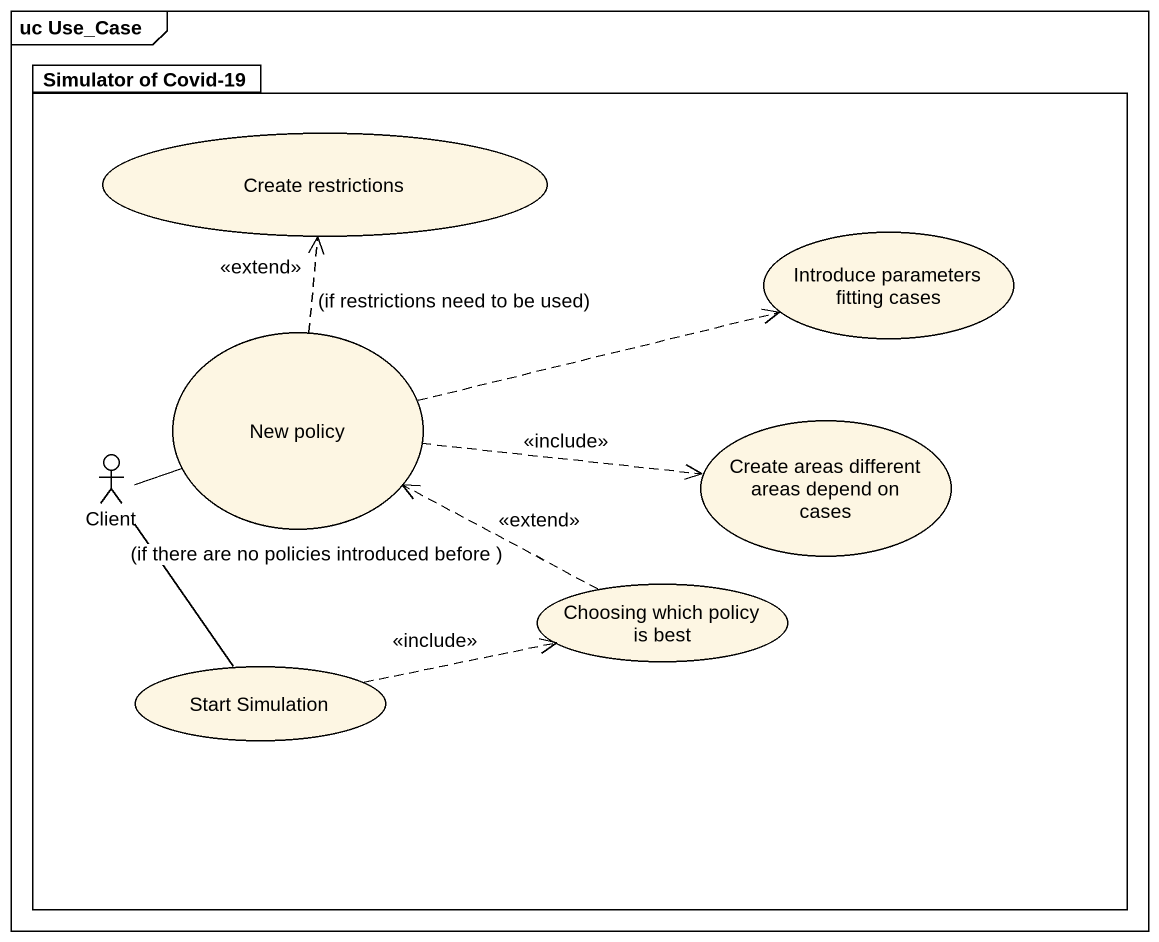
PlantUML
@startuml
mainframe uc Use_Case
package "Simulator of Covid-19" as Simulator_of_Covid_19 {
  usecase "Create restrictions" as Create_restrictions
  usecase "Introduce parameters fitting cases" as Introduce_parameters
  usecase "New policy" as New_policy
  actor Client
  usecase "Create areas different areas depend on cases" as Create_areas_different
  usecase "Choosing which policy is best" as Choosing_which_policy_is
  usecase "Start Simulation" as Start_Simulation
}
New_policy .up.> Create_restrictions : <<extend>>\n(if restrictions need to be used)
New_policy .right.> Introduce_parameters
New_policy .right.> Create_areas_different : <<include>>
Client -right- New_policy
Client -- Start_Simulation
Choosing_which_policy_is .left.> New_policy : <<extend>>\n(if there are no policies introduced before )
Start_Simulation .right.> Choosing_which_policy_is : <<include>>
@enduml
